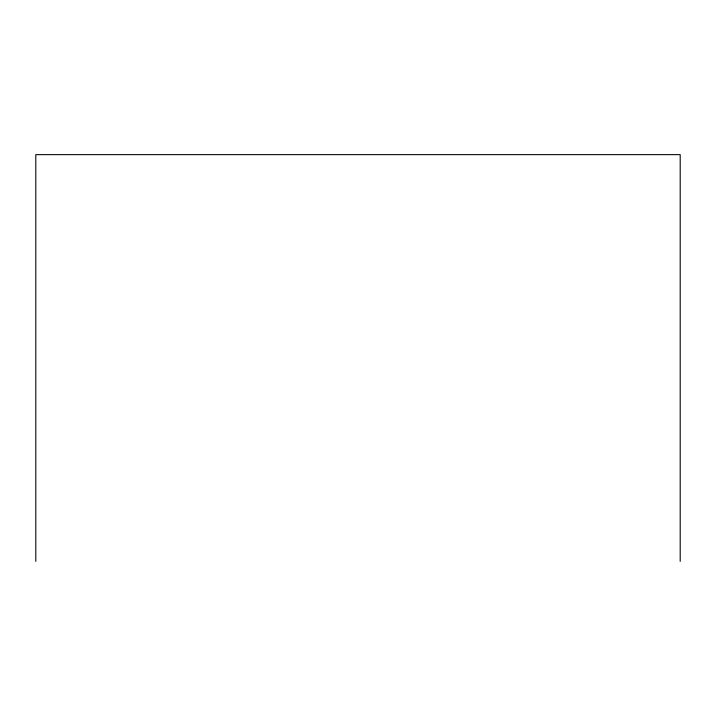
<?xml version="1.0" encoding="UTF-8"?>
<svg xmlns="http://www.w3.org/2000/svg" width="716" height="716" viewBox="0 0 716 716"><rect width="100%" height="100%" fill="white"/><g stroke="black" fill="none" stroke-linecap="round" stroke-linejoin="round"><path stroke-width="1.07" d="M680.2 561.362L680.2 154.638L35.8 154.638L35.8 561.362"/></g></svg>
